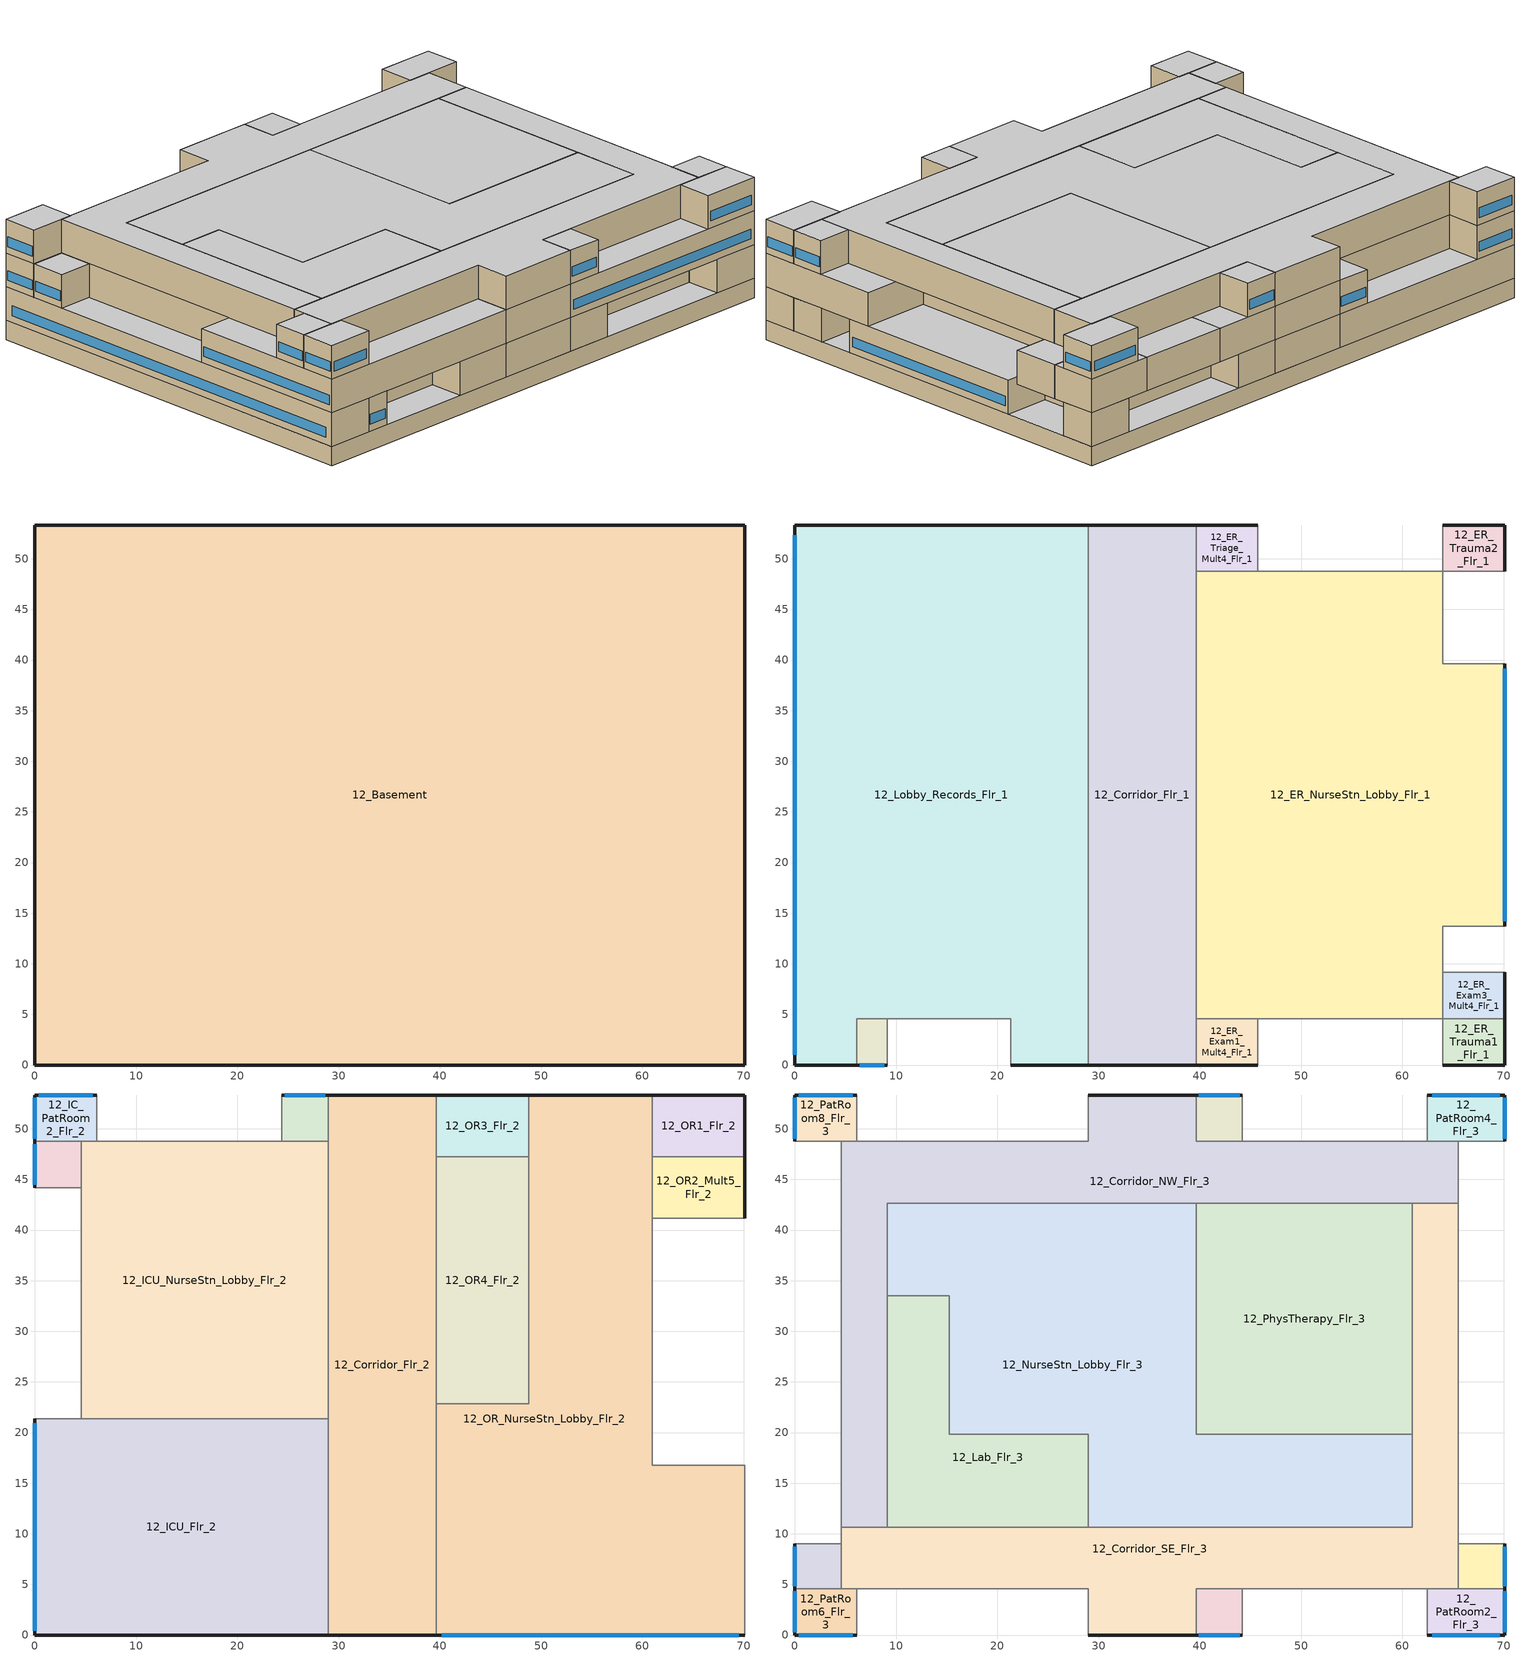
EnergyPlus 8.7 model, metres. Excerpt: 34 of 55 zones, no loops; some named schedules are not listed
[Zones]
12_Basement
 floor ground (HPSlab): 70.1,53.34 70.1,0 0,0 0,53.34 z-2.44
 wall ground (Underground Wall Non-res): 70.1,0 70.1,53.34 0,53.34 0,0 70.1,0 z-2.44:0
 ceiling adiabatic (INT-FLOOR-UNDERSIDE): 0,0 70.1,0 70.1,53.34 0,53.34 z0
12_Corridor_Flr_1
 floor adiabatic (INT-FLOOR-TOPSIDE): 39.62,53.34 39.62,0 28.96,0 28.96,53.34 z0
 wall outside (HPWall): 39.62,53.34 28.96,53.34 / 28.96,0 39.62,0 z0:4.27
 wall to 12_Lobby_Records_Flr_1 (AIR-WALL): 28.96,53.34 28.96,15.24 z0:4.27
 wall to 12_Lobby_Records_Flr_1 (int-walls): 28.96,15.24 28.96,0 z0:4.27
 wall adiabatic (int-walls): 39.62,0 39.62,53.34 z0:4.27
 ceiling adiabatic (INT-FLOOR-UNDERSIDE): 28.96,53.34 28.96,0 39.62,0 39.62,53.34 z4.27
12_ER_Exam1_Mult4_Flr_1
 floor adiabatic (INT-FLOOR-TOPSIDE): 45.72,4.57 45.72,0 39.62,0 39.62,4.57 z0
 wall outside (HPWall): 39.62,0 45.72,0 z0:4.27
 wall adiabatic (int-walls): 45.72,0 45.72,4.57 39.62,4.57 39.62,0 z0:4.27
 ceiling adiabatic (INT-FLOOR-UNDERSIDE): 39.62,4.57 39.62,0 45.72,0 45.72,4.57 z4.27
12_ER_Trauma1_Flr_1
 floor adiabatic (INT-FLOOR-TOPSIDE): 70.1,4.57 70.1,0 64.01,0 64.01,4.57 z0
 wall outside (HPWall): 64.01,0 70.1,0 70.1,4.57 z0:4.27
 wall adiabatic (int-walls): 70.1,4.57 64.01,4.57 64.01,0 z0:4.27
 ceiling adiabatic (INT-FLOOR-UNDERSIDE): 64.01,4.57 64.01,0 70.1,0 70.1,4.57 z4.27
12_ER_Exam3_Mult4_Flr_1
 floor adiabatic (INT-FLOOR-TOPSIDE): 70.1,9.14 70.1,4.57 64.01,4.57 64.01,9.14 z0
 wall outside (HPWall): 70.1,4.57 70.1,9.14 z0:4.27
 wall adiabatic (int-walls): 70.1,9.14 64.01,9.14 64.01,4.57 70.1,4.57 z0:4.27
 ceiling adiabatic (INT-FLOOR-UNDERSIDE): 64.01,9.14 64.01,4.57 70.1,4.57 70.1,9.14 z4.27
12_ER_Trauma2_Flr_1
 floor adiabatic (INT-FLOOR-TOPSIDE): 70.1,53.34 70.1,48.77 64.01,48.77 64.01,53.34 z0
 wall outside (HPWall): 70.1,48.77 70.1,53.34 64.01,53.34 z0:4.27
 wall adiabatic (int-walls): 64.01,53.34 64.01,48.77 70.1,48.77 z0:4.27
 ceiling adiabatic (INT-FLOOR-UNDERSIDE): 64.01,53.34 64.01,48.77 70.1,48.77 70.1,53.34 z4.27
12_ER_Triage_Mult4_Flr_1
 floor adiabatic (INT-FLOOR-TOPSIDE): 45.72,53.34 45.72,48.77 39.62,48.77 39.62,53.34 z0
 wall outside (HPWall): 45.72,53.34 39.62,53.34 z0:4.27
 wall adiabatic (int-walls): 39.62,53.34 39.62,48.77 45.72,48.77 45.72,53.34 z0:4.27
 ceiling adiabatic (INT-FLOOR-UNDERSIDE): 39.62,53.34 39.62,48.77 45.72,48.77 45.72,53.34 z4.27
12_ER_NurseStn_Lobby_Flr_1
 floor adiabatic (INT-FLOOR-TOPSIDE): 39.62,4.57 39.62,48.77 64.01,48.77 64.01,39.62 70.1,39.62 70.1,13.72 64.01,13.72 64.01,4.57 z0
 wall outside (HPWall): 70.1,13.72 70.1,39.62 z0:4.27
 wall adiabatic (int-walls): 70.1,39.62 64.01,39.62 64.01,48.77 39.62,48.77 39.62,4.57 64.01,4.57 64.01,13.72 70.1,13.72 z0:4.27
 window (Dbl Elec Abs Bleached 6mm/13mm Air): 70.1,14.2 70.1,39.14 z0.91:2.13
 ceiling adiabatic (INT-FLOOR-UNDERSIDE): 39.62,4.57 64.01,4.57 64.01,13.72 70.1,13.72 70.1,39.62 64.01,39.62 64.01,48.77 39.62,48.77 z4.27
12_Lobby_Records_Flr_1
 floor adiabatic (INT-FLOOR-TOPSIDE): 0,0 0,53.34 28.96,53.34 28.96,0 21.34,0 21.34,4.57 6.1,4.57 6.1,0 z0
 wall outside (HPWall): 21.34,0 28.96,0 / 28.96,53.34 0,53.34 0,0 6.1,0 z0:4.27
 wall adiabatic (int-walls): 6.1,0 6.1,4.57 21.34,4.57 21.34,0 z0:4.27
 window (Dbl Elec Abs Bleached 6mm/13mm Air): 0,52.34 0,1 z0.91:2.13
 ceiling adiabatic (INT-FLOOR-UNDERSIDE): 0,0 6.1,0 6.1,4.57 21.34,4.57 21.34,0 28.96,0 28.96,53.34 0,53.34 z4.27
12_Office1_Mult4_Flr_1
 floor adiabatic (INT-FLOOR-TOPSIDE): 9.14,4.57 9.14,0 6.1,0 6.1,4.57 z0
 wall outside (HPWall): 6.1,0 9.14,0 z0:4.27
 wall adiabatic (int-walls): 9.14,0 9.14,4.57 6.1,4.57 6.1,0 z0:4.27
 window (Dbl Elec Abs Bleached 6mm/13mm Air): 6.41,0 8.84,0 z0.91:2.13
 ceiling adiabatic (INT-FLOOR-UNDERSIDE): 6.1,4.57 6.1,0 9.14,0 9.14,4.57 z4.27
12_Corridor_Flr_2
 floor adiabatic (INT-FLOOR-TOPSIDE): 39.62,53.34 39.62,0 28.96,0 28.96,53.34 z4.27
 wall outside (HPWall): 39.62,53.34 28.96,53.34 / 28.96,0 39.62,0 z4.27:8.54
 wall adiabatic (int-walls): 39.62,0 39.62,53.34 / 28.96,53.34 28.96,0 z4.27:8.54
 ceiling adiabatic (INT-FLOOR-UNDERSIDE): 28.96,53.34 28.96,0 39.62,0 39.62,53.34 z8.54
12_ICU_Flr_2
 floor adiabatic (INT-FLOOR-TOPSIDE): 28.96,21.34 28.96,0 0,0 0,21.34 z4.27
 wall outside (HPWall): 0,21.34 0,0 28.96,0 z4.27:8.54
 wall adiabatic (int-walls): 28.96,0 28.96,21.34 0,21.34 z4.27:8.54
 window (Dbl Elec Abs Bleached 6mm/13mm Air): 0,20.94 0,0.4 z5.18:6.4
 ceiling adiabatic (INT-FLOOR-UNDERSIDE): 0,21.34 0,0 28.96,0 28.96,21.34 z8.54
12_ICU_NurseStn_Lobby_Flr_2
 floor adiabatic (INT-FLOOR-TOPSIDE): 4.57,21.34 4.57,48.77 28.96,48.77 28.96,21.34 z4.27
 wall adiabatic (int-walls): 28.96,21.34 28.96,48.77 4.57,48.77 4.57,21.34 28.96,21.34 z4.27:8.54
 ceiling adiabatic (INT-FLOOR-UNDERSIDE): 4.57,21.34 28.96,21.34 28.96,48.77 4.57,48.77 z8.54
12_IC_PatRoom1_Mult5_Flr_2
 floor adiabatic (INT-FLOOR-TOPSIDE): 28.96,53.34 28.96,48.77 24.38,48.77 24.38,53.34 z4.27
 wall outside (HPWall): 28.96,53.34 24.38,53.34 z4.27:8.54
 wall adiabatic (int-walls): 24.38,53.34 24.38,48.77 28.96,48.77 28.96,53.34 z4.27:8.54
 window (Dbl Elec Abs Bleached 6mm/13mm Air): 28.68,53.34 24.66,53.34 z5.18:6.4
 ceiling adiabatic (INT-FLOOR-UNDERSIDE): 24.38,53.34 24.38,48.77 28.96,48.77 28.96,53.34 z8.54
12_IC_PatRoom2_Flr_2
 floor adiabatic (INT-FLOOR-TOPSIDE): 6.1,53.34 6.1,48.77 0,48.77 0,53.34 z4.27
 wall outside (HPWall): 6.1,53.34 0,53.34 0,48.77 z4.27:8.54
 wall adiabatic (int-walls): 0,48.77 6.1,48.77 6.1,53.34 z4.27:8.54
 window (Dbl Elec Abs Bleached 6mm/13mm Air): 5.73,53.34 0.37,53.34 / 0,53.07 0,49.04 z5.18:6.4
 ceiling adiabatic (INT-FLOOR-UNDERSIDE): 0,53.34 0,48.77 6.1,48.77 6.1,53.34 z8.54
12_IC_PatRoom3_Mult6_Flr_2
 floor adiabatic (INT-FLOOR-TOPSIDE): 4.57,48.77 4.57,44.2 0,44.2 0,48.77 z4.27
 wall outside (HPWall): 0,48.77 0,44.2 z4.27:8.54
 wall adiabatic (int-walls): 0,44.2 4.57,44.2 4.57,48.77 0,48.77 z4.27:8.54
 window (Dbl Elec Abs Bleached 6mm/13mm Air): 0,48.49 0,44.47 z5.18:6.4
 ceiling adiabatic (INT-FLOOR-UNDERSIDE): 0,48.77 0,44.2 4.57,44.2 4.57,48.77 z8.54
12_OR1_Flr_2
 floor adiabatic (INT-FLOOR-TOPSIDE): 70.1,53.34 70.1,47.24 60.96,47.24 60.96,53.34 z4.27
 wall outside (HPWall): 70.1,47.24 70.1,53.34 60.96,53.34 z4.27:8.54
 wall adiabatic (int-walls): 60.96,53.34 60.96,47.24 70.1,47.24 z4.27:8.54
 ceiling adiabatic (INT-FLOOR-UNDERSIDE): 60.96,53.34 60.96,47.24 70.1,47.24 70.1,53.34 z8.54
12_OR2_Mult5_Flr_2
 floor adiabatic (INT-FLOOR-TOPSIDE): 70.1,47.24 70.1,41.15 60.96,41.15 60.96,47.24 z4.27
 wall outside (HPWall): 70.1,41.15 70.1,47.24 z4.27:8.54
 wall adiabatic (int-walls): 70.1,47.24 60.96,47.24 60.96,41.15 70.1,41.15 z4.27:8.54
 ceiling adiabatic (INT-FLOOR-UNDERSIDE): 60.96,47.24 60.96,41.15 70.1,41.15 70.1,47.24 z8.54
12_OR3_Flr_2
 floor adiabatic (INT-FLOOR-TOPSIDE): 48.77,53.34 48.77,47.24 39.62,47.24 39.62,53.34 z4.27
 wall outside (HPWall): 48.77,53.34 39.62,53.34 z4.27:8.54
 wall adiabatic (int-walls): 39.62,53.34 39.62,47.24 48.77,47.24 48.77,53.34 z4.27:8.54
 ceiling adiabatic (INT-FLOOR-UNDERSIDE): 39.62,53.34 39.62,47.24 48.77,47.24 48.77,53.34 z8.54
12_OR4_Flr_2
 floor adiabatic (INT-FLOOR-TOPSIDE): 48.77,47.24 48.77,22.86 39.62,22.86 39.62,47.24 z4.27
 wall adiabatic (int-walls): 48.77,22.86 48.77,47.24 39.62,47.24 39.62,22.86 48.77,22.86 z4.27:8.54
 ceiling adiabatic (INT-FLOOR-UNDERSIDE): 39.62,47.24 39.62,22.86 48.77,22.86 48.77,47.24 z8.54
12_OR_NurseStn_Lobby_Flr_2
 floor adiabatic (INT-FLOOR-TOPSIDE): 39.62,0 39.62,22.86 48.77,22.86 48.77,53.34 60.96,53.34 60.96,16.76 70.1,16.76 70.1,0 z4.27
 wall outside (HPWall): 60.96,53.34 48.77,53.34 / 39.62,0 70.1,0 z4.27:8.54
 wall adiabatic (int-walls): 70.1,0 70.1,16.76 60.96,16.76 60.96,53.34 / 48.77,53.34 48.77,22.86 39.62,22.86 39.62,0 z4.27:8.54
 window (Dbl Elec Abs Bleached 6mm/13mm Air): 40.2,0 69.53,0 z5.18:6.4
 ceiling adiabatic (INT-FLOOR-UNDERSIDE): 39.62,0 70.1,0 70.1,16.76 60.96,16.76 60.96,53.34 48.77,53.34 48.77,22.86 39.62,22.86 z8.54
12_Corridor_NW_Flr_3
 floor adiabatic (INT-FLOOR-TOPSIDE): 4.57,10.67 4.57,48.77 28.96,48.77 28.96,53.34 39.62,53.34 39.62,48.77 65.53,48.77 65.53,42.67 9.14,42.67 9.14,10.67 z8.54
 wall outside (HPWall): 39.62,53.34 28.96,53.34 z8.54:12.8
 wall to 12_NurseStn_Lobby_Flr_3 (AIR-WALL): 9.14,33.58 9.14,42.67 39.62,42.67 z8.54:12.8
 wall adiabatic (int-walls): 28.96,53.34 28.96,48.77 4.57,48.77 4.57,10.67 / 65.53,42.67 65.53,48.77 39.62,48.77 39.62,53.34 z8.54:12.8
 wall to 12_PhysTherapy_Flr_3 (int-walls): 39.62,42.67 60.96,42.67 z8.54:12.8
 wall to 12_Lab_Flr_3 (int-walls): 9.14,10.67 9.14,33.58 z8.54:12.8
 wall to 12_Corridor_SE_Flr_3 (AIR-WALL): 60.96,42.67 65.53,42.67 / 4.57,10.67 9.14,10.67 z8.54:12.8
 ceiling adiabatic (INT-FLOOR-UNDERSIDE): 4.57,10.67 9.14,10.67 9.14,42.67 65.53,42.67 65.53,48.77 39.62,48.77 39.62,53.34 28.96,53.34 28.96,48.77 4.57,48.77 z12.8
12_Corridor_SE_Flr_3
 floor adiabatic (INT-FLOOR-TOPSIDE): 4.57,4.57 4.57,10.67 60.96,10.67 60.96,42.67 65.53,42.67 65.53,4.57 39.62,4.57 39.62,0 28.96,0 28.96,4.57 z8.54
 wall outside (HPWall): 28.96,0 39.62,0 z8.54:12.8
 wall adiabatic (int-walls): 39.62,0 39.62,4.57 65.53,4.57 65.53,42.67 / 4.57,10.67 4.57,4.57 28.96,4.57 28.96,0 z8.54:12.8
 wall to 12_NurseStn_Lobby_Flr_3 (AIR-WALL): 60.96,19.81 60.96,10.67 28.96,10.67 z8.54:12.8
 wall to 12_PhysTherapy_Flr_3 (int-walls): 60.96,42.67 60.96,19.81 z8.54:12.8
 wall to 12_Lab_Flr_3 (int-walls): 28.96,10.67 9.14,10.67 z8.54:12.8
 ceiling adiabatic (INT-FLOOR-UNDERSIDE): 4.57,4.57 28.96,4.57 28.96,0 39.62,0 39.62,4.57 65.53,4.57 65.53,42.67 60.96,42.67 60.96,10.67 4.57,10.67 z12.8
12_Lab_Flr_3
 floor adiabatic (INT-FLOOR-TOPSIDE): 9.14,33.53 15.24,33.53 15.24,19.81 28.96,19.81 28.96,10.67 9.14,10.67 z8.54
 wall to 12_NurseStn_Lobby_Flr_3 (int-walls): 28.96,10.67 28.96,19.81 15.24,19.81 15.24,33.53 9.14,33.53 z8.54:12.8
 ceiling adiabatic (INT-FLOOR-UNDERSIDE): 9.14,33.53 9.14,10.67 28.96,10.67 28.96,19.81 15.24,19.81 15.24,33.53 z12.8
12_NurseStn_Lobby_Flr_3
 floor adiabatic (INT-FLOOR-TOPSIDE): 9.14,42.67 39.62,42.67 39.62,19.81 60.96,19.81 60.96,10.67 28.96,10.67 28.96,19.81 15.24,19.81 15.24,33.53 9.14,33.53 z8.54
 wall to 12_PhysTherapy_Flr_3 (int-walls): 60.96,19.81 39.62,19.81 39.62,42.67 z8.54:12.8
 ceiling adiabatic (INT-FLOOR-UNDERSIDE): 9.14,42.67 9.14,33.53 15.24,33.53 15.24,19.81 28.96,19.81 28.96,10.67 60.96,10.67 60.96,19.81 39.62,19.81 39.62,42.67 z12.8
12_PatRoom1_Mult10_Flr_3
 floor adiabatic (INT-FLOOR-TOPSIDE): 44.2,4.57 44.2,0 39.62,0 39.62,4.57 z8.54
 wall outside (HPWall): 39.62,0 44.2,0 z8.54:12.8
 wall adiabatic (int-walls): 44.2,0 44.2,4.57 39.62,4.57 39.62,0 z8.54:12.8
 window (Dbl Elec Abs Bleached 6mm/13mm Air): 39.9,0 43.92,0 z9.45:10.67
 ceiling adiabatic (INT-FLOOR-UNDERSIDE): 39.62,4.57 39.62,0 44.2,0 44.2,4.57 z12.8
12_PatRoom2_Flr_3
 floor adiabatic (INT-FLOOR-TOPSIDE): 70.1,4.57 70.1,0 62.48,0 62.48,4.57 z8.54
 wall outside (HPWall): 62.48,0 70.1,0 70.1,4.57 z8.54:12.8
 wall adiabatic (int-walls): 70.1,4.57 62.48,4.57 62.48,0 z8.54:12.8
 window (Dbl Elec Abs Bleached 6mm/13mm Air): 70.1,0.27 70.1,4.3 / 62.94,0 69.65,0 z9.45:10.67
 ceiling adiabatic (INT-FLOOR-UNDERSIDE): 62.48,4.57 62.48,0 70.1,0 70.1,4.57 z12.8
12_PatRoom3_Mult10_Flr_3
 floor adiabatic (INT-FLOOR-TOPSIDE): 70.1,8.99 70.1,4.57 65.53,4.57 65.53,8.99 z8.54
 wall outside (HPWall): 70.1,4.57 70.1,8.99 z8.54:12.8
 wall adiabatic (int-walls): 70.1,8.99 65.53,8.99 65.53,4.57 70.1,4.57 z8.54:12.8
 window (Dbl Elec Abs Bleached 6mm/13mm Air): 70.1,4.84 70.1,8.73 z9.45:10.67
 ceiling adiabatic (INT-FLOOR-UNDERSIDE): 65.53,8.99 65.53,4.57 70.1,4.57 70.1,8.99 z12.8
12_PatRoom4_Flr_3
 floor adiabatic (INT-FLOOR-TOPSIDE): 70.1,53.34 70.1,48.77 62.48,48.77 62.48,53.34 z8.54
 wall outside (HPWall): 70.1,48.77 70.1,53.34 62.48,53.34 z8.54:12.8
 wall adiabatic (int-walls): 62.48,53.34 62.48,48.77 70.1,48.77 z8.54:12.8
 window (Dbl Elec Abs Bleached 6mm/13mm Air): 70.1,49.04 70.1,53.07 / 69.65,53.34 62.94,53.34 z9.45:10.67
 ceiling adiabatic (INT-FLOOR-UNDERSIDE): 62.48,53.34 62.48,48.77 70.1,48.77 70.1,53.34 z12.8
12_PatRoom5_Mult10_Flr_3
 floor adiabatic (INT-FLOOR-TOPSIDE): 44.2,53.34 44.2,48.77 39.62,48.77 39.62,53.34 z8.54
 wall outside (HPWall): 44.2,53.34 39.62,53.34 z8.54:12.8
 wall adiabatic (int-walls): 39.62,53.34 39.62,48.77 44.2,48.77 44.2,53.34 z8.54:12.8
 window (Dbl Elec Abs Bleached 6mm/13mm Air): 43.92,53.34 39.9,53.34 z9.45:10.67
 ceiling adiabatic (INT-FLOOR-UNDERSIDE): 39.62,53.34 39.62,48.77 44.2,48.77 44.2,53.34 z12.8
12_PatRoom6_Flr_3
 floor adiabatic (INT-FLOOR-TOPSIDE): 6.1,4.57 6.1,0 0,0 0,4.57 z8.54
 wall outside (HPWall): 0,4.57 0,0 6.1,0 z8.54:12.8
 wall adiabatic (int-walls): 6.1,0 6.1,4.57 0,4.57 z8.54:12.8
 window (Dbl Elec Abs Bleached 6mm/13mm Air): 0.37,0 5.73,0 / 0,4.3 0,0.27 z9.45:10.67
 ceiling adiabatic (INT-FLOOR-UNDERSIDE): 0,4.57 0,0 6.1,0 6.1,4.57 z12.8
12_PatRoom7_Mult10_Flr_3
 floor adiabatic (INT-FLOOR-TOPSIDE): 4.57,8.99 4.57,4.57 0,4.57 0,8.99 z8.54
 wall outside (HPWall): 0,8.99 0,4.57 z8.54:12.8
 wall adiabatic (int-walls): 0,4.57 4.57,4.57 4.57,8.99 0,8.99 z8.54:12.8
 window (Dbl Elec Abs Bleached 6mm/13mm Air): 0,8.73 0,4.84 z9.45:10.67
 ceiling adiabatic (INT-FLOOR-UNDERSIDE): 0,8.99 0,4.57 4.57,4.57 4.57,8.99 z12.8
12_PatRoom8_Flr_3
 floor adiabatic (INT-FLOOR-TOPSIDE): 6.1,53.34 6.1,48.77 0,48.77 0,53.34 z8.54
 wall outside (HPWall): 6.1,53.34 0,53.34 0,48.77 z8.54:12.8
 wall adiabatic (int-walls): 0,48.77 6.1,48.77 6.1,53.34 z8.54:12.8
 window (Dbl Elec Abs Bleached 6mm/13mm Air): 5.73,53.34 0.37,53.34 / 0,53.07 0,49.04 z9.45:10.67
 ceiling adiabatic (INT-FLOOR-UNDERSIDE): 0,53.34 0,48.77 6.1,48.77 6.1,53.34 z12.8
12_PhysTherapy_Flr_3
 floor adiabatic (INT-FLOOR-TOPSIDE): 60.96,42.67 60.96,19.81 39.62,19.81 39.62,42.67 z8.54
 ceiling adiabatic (INT-FLOOR-UNDERSIDE): 39.62,42.67 39.62,19.81 60.96,19.81 60.96,42.67 z12.8
[SizingPeriod:WeatherFileDays] Day of Week for Start Day=Monday; Use Weather File Daylight Saving Period=Yes; Use Weather File Rain and Snow Indicators=Yes
Name | Begin Month | Begin Day of Month | End Month | End Day of Month
HDD | 11 | 20 | 11 | 20
CDD | 7 | 21 | 7 | 21
HDD3 | 12 | 20 | 12 | 20
CDD2 | 5 | 23 | 5 | 23
[Site:GroundTemperature:BuildingSurface]
4.4, 3.3, 2.3, 1.8, 2, 4, 6.8, 9.3, 10.1, 9.6, 7.8, 6
[Building]
Ref Bldg Hospital New2004_v1.3_5.0: North Axis {deg}=0; Terrain=City; Loads Convergence Tolerance Value=0.05; Temperature Convergence Tolerance Value {deltaC}=0.2; Solar Distribution=FullInteriorAndExterior; Maximum Number of Warmup Days=25; Minimum Number of Warmup Days=6
[Site:Location]
USA IL-CHICAGO-OHARE: Latitude {deg}=41.77; Longitude {deg}=-87.75; Time Zone {hr}=-6; Elevation {m}=190
[Site:WaterMainsTemperature]
Calculation Method=CORRELATION; Annual Average Outdoor Air Temperature {C}=9.69; Maximum Difference In Monthly Average Outdoor Air Temperatures {deltaC}=28.1
[Material] Thermal Absorptance=0.9
Name | Roughness | Thickness {m} | Conductivity {W/m-K} | Density {kg/m3} | Specific Heat {J/kg-K} | Solar Absorptance | Visible Absorptance
Wall Insulation HP | MediumRough | 0.32972 | 0.049 | 265 | 836.8 | 0.7 | 0.7
Slab Insulation HP | MediumRough | 0.04439 | 0.049 | 265 | 836.8 | 0.7 | 0.7
UGWall NonRes Insulation | MediumRough | 0.0001 | 0.049 | 265 | 836.8 | 0.7 | 0.7
Std Wood 6inch | MediumSmooth | 0.15 | 0.12 | 540 | 1210 | 0.7 | 0.7
1/2IN Gypsum | Smooth | 0.0127 | 0.16 | 784.9 | 830 | 0.92 | 0.92
1IN Stucco | Smooth | 0.0253 | 0.6918 | 1858 | 837 | 0.92 | 0.92
8IN CONCRETE HW | Rough | 0.2032 | 1.311 | 2240 | 836.8 | 0.7 | 0.7
HW CONCRETE; MAT-CC05 4 HW CONCRETE | Rough | 0.1016 | 1.311 | 2240 | 836.8 | 0.7 | 0.7
[WindowMaterial:Glazing] Optical Data Type=SpectralAverage; Thickness {m}=0.012; Infrared Transmittance at Normal Incidence=0; Front Side Infrared Hemispherical Emissivity=0.84; Conductivity {W/m-K}=0.9
Name | Solar Transmittance at Normal Incidence | Front Side Solar Reflectance at Normal Incidence | Back Side Solar Reflectance at Normal Incidence | Visible Transmittance at Normal Incidence | Front Side Visible Reflectance at Normal Incidence | Back Side Visible Reflectance at Normal Incidence | Back Side Infrared Hemispherical Emissivity
ECABS-2 BLEACHED 6MM | 0.814 | 0.086 | 0.086 | 0.847 | 0.099 | 0.099 | 0.1
ECABS-2 COLORED 6MM | 0.111 | 0.179 | 0.179 | 0.128 | 0.081 | 0.081 | 0.1
CLEAR 12MM | 0.653 | 0.064 | 0.064 | 0.841 | 0.077 | 0.077 | 0.84
[WindowMaterial:Gas]
ARGON 13MM: Gas Type=Argon; Thickness {m}=0.0127
[Construction]
HPWall: 1IN Stucco, 8IN CONCRETE HW, Wall Insulation HP, 1/2IN Gypsum
HPSlab: HW CONCRETE, Slab Insulation HP, CP02 CARPET PAD
Dbl Elec Abs Bleached 6mm/13mm Air: ECABS-2 BLEACHED 6MM, ARGON 13MM, CLEAR 12MM, ARGON 13MM, CLEAR 12MM
Dbl Elec Abs Colored 6mm/13mm Air: ECABS-2 COLORED 6MM, ARGON 13MM, CLEAR 12MM, ARGON 13MM, CLEAR 12MM
int-walls: 1/2IN Gypsum, 1/2IN Gypsum
INT-FLOOR-TOPSIDE: MAT-CC05 4 HW CONCRETE, CP02 CARPET PAD
INT-FLOOR-UNDERSIDE: CP02 CARPET PAD, MAT-CC05 4 HW CONCRETE
Underground Wall Non-res: 8IN Concrete HW, UGWall NonRes Insulation
AIR-WALL: MAT-AIR-WALL
InteriorFurnishings: Std Wood 6inch
[WindowProperty:ShadingControl]
12_ECW: Shading Type=SwitchableGlazing; Construction with Shading=Dbl Elec Abs Colored 6mm/13mm Air; Shading Control Type=OnIfHighZoneAirTemperature; Shading Control Is Scheduled=No; Glare Control Is Active=No
[Material:NoMass] Thermal Absorptance=0.9; Solar Absorptance=0.7
Name | Roughness | Thermal Resistance {m2-K/W} | Visible Absorptance
CP02 CARPET PAD | VeryRough | 0.2165 | 0.8
MAT-AIR-WALL | Rough | 0.207949
[Zone]
12_Basement; 12_Corridor_Flr_1; 12_Corridor_Flr_2; 12_Corridor_NW_Flr_3; 12_Corridor_SE_Flr_3; 12_ER_NurseStn_Lobby_Flr_1; 12_ER_Trauma1_Flr_1; 12_ER_Trauma2_Flr_1; 12_ICU_Flr_2; 12_ICU_NurseStn_Lobby_Flr_2; 12_IC_PatRoom2_Flr_2; 12_Lab_Flr_3; 12_Lobby_Records_Flr_1; 12_NurseStn_Lobby_Flr_3; 12_OR1_Flr_2; 12_OR3_Flr_2; 12_OR4_Flr_2; 12_OR_NurseStn_Lobby_Flr_2; 12_PatRoom2_Flr_3; 12_PatRoom4_Flr_3; 12_PatRoom6_Flr_3; 12_PatRoom8_Flr_3; 12_PhysTherapy_Flr_3: 0, 0, 0, 1, 1, autocalculate, Yes
12_ER_Exam1_Mult4_Flr_1; 12_ER_Exam3_Mult4_Flr_1; 12_ER_Triage_Mult4_Flr_1; 12_Office1_Mult4_Flr_1: 0, 0, 0, 1, 4, autocalculate, Yes
12_IC_PatRoom1_Mult5_Flr_2; 12_OR2_Mult5_Flr_2: 0, 0, 0, 1, 5, autocalculate, Yes
12_IC_PatRoom3_Mult6_Flr_2: 0, 0, 0, 1, 6, autocalculate, Yes
12_PatRoom1_Mult10_Flr_3; 12_PatRoom3_Mult10_Flr_3; 12_PatRoom5_Mult10_Flr_3; 12_PatRoom7_Mult10_Flr_3: 0, 0, 0, 1, 10, autocalculate, Yes
[People] Number of People Calculation Method=Area/Person; Fraction Radiant=0.3; Sensible Heat Fraction=AUTOCALCULATE; Activity Level Schedule=12_ACTIVITY_SCH; Enable ASHRAE 55 Comfort Warnings=No; Mean Radiant Temperature Calculation Type=ZoneAveraged; Work Efficiency Schedule=12_WORK_EFF_SCH; Clothing Insulation Calculation Method=ClothingInsulationSchedule; Clothing Insulation Schedule=12_CLOTHING_SCH; Air Velocity Schedule=12_AIR_VELO_SCH; Thermal Comfort Model 1 Type=FANGER
Name | Zone or ZoneList | Number of People Schedule | Zone Floor Area per Person {m2/person}
12_Basement People | 12_Basement | 12_ADMIN_OCC_SCH | 37.1747
12_Corridor_Flr_1 People | 12_Corridor_Flr_1 | 12_ADMIN_OCC_SCH | 92.5926
12_Corridor_Flr_2 People | 12_Corridor_Flr_2 | 12_ADMIN_OCC_SCH | 92.5926
12_Corridor_NW_Flr_3 People | 12_Corridor_NW_Flr_3 | 12_ADMIN_OCC_SCH | 92.5926
12_Corridor_SE_Flr_3 People | 12_Corridor_SE_Flr_3 | 12_ADMIN_OCC_SCH | 92.5926
12_ER_Exam1_Mult4_Flr_1 People | 12_ER_Exam1_Mult4_Flr_1 | 12_CRITICAL_OCC_SCH | 4.6512
12_ER_Exam3_Mult4_Flr_1 People | 12_ER_Exam3_Mult4_Flr_1 | 12_CRITICAL_OCC_SCH | 4.6512
12_ER_NurseStn_Lobby_Flr_1 People | 12_ER_NurseStn_Lobby_Flr_1 | 12_ADMIN_OCC_SCH | 69.9301
12_ER_Trauma1_Flr_1 People | 12_ER_Trauma1_Flr_1 | 12_CRITICAL_OCC_SCH | 4.6512
12_ER_Trauma2_Flr_1 People | 12_ER_Trauma2_Flr_1 | 12_CRITICAL_OCC_SCH | 4.6512
12_ER_Triage_Mult4_Flr_1 People | 12_ER_Triage_Mult4_Flr_1 | 12_CRITICAL_OCC_SCH | 4.6512
12_ICU_Flr_2 People | 12_ICU_Flr_2 | 12_CRITICAL_OCC_SCH | 18.5874
12_ICU_NurseStn_Lobby_Flr_2 People | 12_ICU_NurseStn_Lobby_Flr_2 | 12_ADMIN_OCC_SCH | 69.9301
12_IC_PatRoom1_Mult5_Flr_2 People | 12_IC_PatRoom1_Mult5_Flr_2 | 12_CRITICAL_OCC_SCH | 18.5874
12_IC_PatRoom2_Flr_2 People | 12_IC_PatRoom2_Flr_2 | 12_CRITICAL_OCC_SCH | 18.5874
12_IC_PatRoom3_Mult6_Flr_2 People | 12_IC_PatRoom3_Mult6_Flr_2 | 12_CRITICAL_OCC_SCH | 18.5874
12_Lab_Flr_3 People | 12_Lab_Flr_3 | 12_ADMIN_OCC_SCH | 18.5874
12_Lobby_Records_Flr_1 People | 12_Lobby_Records_Flr_1 | 12_ADMIN_OCC_SCH | 69.9301
12_NurseStn_Lobby_Flr_3 People | 12_NurseStn_Lobby_Flr_3 | 12_ADMIN_OCC_SCH | 69.9301
12_OR1_Flr_2 People | 12_OR1_Flr_2 | 12_CRITICAL_OCC_SCH | 18.5874
12_OR2_Mult5_Flr_2 People | 12_OR2_Mult5_Flr_2 | 12_CRITICAL_OCC_SCH | 18.5874
12_OR3_Flr_2 People | 12_OR3_Flr_2 | 12_CRITICAL_OCC_SCH | 18.5874
12_OR4_Flr_2 People | 12_OR4_Flr_2 | 12_CRITICAL_OCC_SCH | 18.5874
12_OR_NurseStn_Lobby_Flr_2 People | 12_OR_NurseStn_Lobby_Flr_2 | 12_ADMIN_OCC_SCH | 69.9301
12_Office1_Mult4_Flr_1 People | 12_Office1_Mult4_Flr_1 | 12_ADMIN_OCC_SCH | 13.2802
12_PatRoom1_Mult10_Flr_3 People | 12_PatRoom1_Mult10_Flr_3 | 12_CRITICAL_OCC_SCH | 18.5874
12_PatRoom2_Flr_3 People | 12_PatRoom2_Flr_3 | 12_CRITICAL_OCC_SCH | 18.5874
12_PatRoom3_Mult10_Flr_3 People | 12_PatRoom3_Mult10_Flr_3 | 12_CRITICAL_OCC_SCH | 18.5874
12_PatRoom4_Flr_3 People | 12_PatRoom4_Flr_3 | 12_CRITICAL_OCC_SCH | 18.5874
12_PatRoom5_Mult10_Flr_3 People | 12_PatRoom5_Mult10_Flr_3 | 12_CRITICAL_OCC_SCH | 18.5874
12_PatRoom6_Flr_3 People | 12_PatRoom6_Flr_3 | 12_CRITICAL_OCC_SCH | 18.5874
12_PatRoom7_Mult10_Flr_3 People | 12_PatRoom7_Mult10_Flr_3 | 12_CRITICAL_OCC_SCH | 18.5874
12_PatRoom8_Flr_3 People | 12_PatRoom8_Flr_3 | 12_CRITICAL_OCC_SCH | 18.5874
12_PhysTherapy_Flr_3 People | 12_PhysTherapy_Flr_3 | 12_ADMIN_OCC_SCH | 18.5874
[Lights] Design Level Calculation Method=Watts/Area; Return Air Fraction=0; Fraction Radiant=0.2; Fraction Visible=0.6; Fraction Replaceable=1; Return Air Fraction Calculated from Plenum Temperature=No
Name | Zone or ZoneList | Schedule | Watts per Zone Floor Area {W/m2}
12_Basement_Lights | 12_Basement | 12_ADMIN_LIGHT_SCH | 7.1
12_Corridor_Flr_1_Lights | 12_Corridor_Flr_1 | 12_ADMIN_LIGHT_SCH | 6.46
12_Corridor_Flr_2_Lights | 12_Corridor_Flr_2 | 12_ADMIN_LIGHT_SCH | 6.46
12_Corridor_NW_Flr_3_Lights | 12_Corridor_NW_Flr_3 | 12_ADMIN_LIGHT_SCH | 6.46
12_Corridor_SE_Flr_3_Lights | 12_Corridor_SE_Flr_3 | 12_ADMIN_LIGHT_SCH | 6.46
12_ER_Exam1_Mult4_Flr_1_Lights | 12_ER_Exam1_Mult4_Flr_1 | 12_CRITICAL_LIGHT_SCH | 17.43
12_ER_Exam3_Mult4_Flr_1_Lights | 12_ER_Exam3_Mult4_Flr_1 | 12_CRITICAL_LIGHT_SCH | 17.43
12_ER_NurseStn_Lobby_Flr_1_Lights | 12_ER_NurseStn_Lobby_Flr_1 | 12_ADMIN_LIGHT_SCH | 7.23
12_ER_Trauma1_Flr_1_Lights | 12_ER_Trauma1_Flr_1 | 12_CRITICAL_LIGHT_SCH | 17.43
12_ER_Trauma2_Flr_1_Lights | 12_ER_Trauma2_Flr_1 | 12_CRITICAL_LIGHT_SCH | 17.43
12_ER_Triage_Mult4_Flr_1_Lights | 12_ER_Triage_Mult4_Flr_1 | 12_CRITICAL_LIGHT_SCH | 17.43
12_ICU_Flr_2_Lights | 12_ICU_Flr_2 | 12_CRITICAL_LIGHT_SCH | 5.17
12_ICU_NurseStn_Lobby_Flr_2_Lights | 12_ICU_NurseStn_Lobby_Flr_2 | 12_ADMIN_LIGHT_SCH | 7.23
12_IC_PatRoom1_Mult5_Flr_2_Lights | 12_IC_PatRoom1_Mult5_Flr_2 | 12_CRITICAL_LIGHT_SCH | 5.17
12_IC_PatRoom2_Flr_2_Lights | 12_IC_PatRoom2_Flr_2 | 12_CRITICAL_LIGHT_SCH | 5.17
12_IC_PatRoom3_Mult6_Flr_2_Lights | 12_IC_PatRoom3_Mult6_Flr_2 | 12_CRITICAL_LIGHT_SCH | 5.17
12_Lab_Flr_3_Lights | 12_Lab_Flr_3 | 12_ADMIN_LIGHT_SCH | 9.04
12_Lobby_Records_Flr_1_Lights | 12_Lobby_Records_Flr_1 | 12_ADMIN_LIGHT_SCH | 9.49
12_NurseStn_Lobby_Flr_3_Lights | 12_NurseStn_Lobby_Flr_3 | 12_ADMIN_LIGHT_SCH | 7.62
12_OR1_Flr_2_Lights | 12_OR1_Flr_2 | 12_CRITICAL_LIGHT_SCH | 14.2
12_OR2_Mult5_Flr_2_Lights | 12_OR2_Mult5_Flr_2 | 12_CRITICAL_LIGHT_SCH | 14.2
12_OR3_Flr_2_Lights | 12_OR3_Flr_2 | 12_CRITICAL_LIGHT_SCH | 14.2
12_OR4_Flr_2_Lights | 12_OR4_Flr_2 | 12_CRITICAL_LIGHT_SCH | 14.2
12_OR_NurseStn_Lobby_Flr_2_Lights | 12_OR_NurseStn_Lobby_Flr_2 | 12_ADMIN_LIGHT_SCH | 7.62
12_Office1_Mult4_Flr_1_Lights | 12_Office1_Mult4_Flr_1 | 12_ADMIN_LIGHT_SCH | 7.1
12_PatRoom1_Mult10_Flr_3_Lights | 12_PatRoom1_Mult10_Flr_3 | 12_CRITICAL_LIGHT_SCH | 4.52
12_PatRoom2_Flr_3_Lights | 12_PatRoom2_Flr_3 | 12_CRITICAL_LIGHT_SCH | 4.52
12_PatRoom3_Mult10_Flr_3_Lights | 12_PatRoom3_Mult10_Flr_3 | 12_CRITICAL_LIGHT_SCH | 4.52
12_PatRoom4_Flr_3_Lights | 12_PatRoom4_Flr_3 | 12_CRITICAL_LIGHT_SCH | 4.52
12_PatRoom5_Mult10_Flr_3_Lights | 12_PatRoom5_Mult10_Flr_3 | 12_CRITICAL_LIGHT_SCH | 4.52
12_PatRoom6_Flr_3_Lights | 12_PatRoom6_Flr_3 | 12_CRITICAL_LIGHT_SCH | 4.52
12_PatRoom7_Mult10_Flr_3_Lights | 12_PatRoom7_Mult10_Flr_3 | 12_CRITICAL_LIGHT_SCH | 4.52
12_PatRoom8_Flr_3_Lights | 12_PatRoom8_Flr_3 | 12_CRITICAL_LIGHT_SCH | 4.52
12_PhysTherapy_Flr_3_Lights | 12_PhysTherapy_Flr_3 | 12_ADMIN_LIGHT_SCH | 5.81
[ElectricEquipment] Design Level Calculation Method=Watts/Area; Fraction Latent=0; Fraction Radiant=0.5; Fraction Lost=0
Name | Zone or ZoneList | Schedule | Watts per Zone Floor Area {W/m2}
12_Basement_MiscPlug_Equip | 12_Basement | 12_ADMIN_EQUIP_SCH | 8.07
12_ER_Exam1_Mult4_Flr_1_MiscPlug_Equip | 12_ER_Exam1_Mult4_Flr_1 | 12_CRITICAL_EQUIP_SCH | 16.04
12_ER_Exam3_Mult4_Flr_1_MiscPlug_Equip | 12_ER_Exam3_Mult4_Flr_1 | 12_CRITICAL_EQUIP_SCH | 16.04
12_ER_NurseStn_Lobby_Flr_1_MiscPlug_Equip | 12_ER_NurseStn_Lobby_Flr_1 | 12_ADMIN_EQUIP_SCH | 14.63
12_ER_Trauma1_Flr_1_MiscPlug_Equip | 12_ER_Trauma1_Flr_1 | 12_CRITICAL_EQUIP_SCH | 43.04
12_ER_Trauma2_Flr_1_MiscPlug_Equip | 12_ER_Trauma2_Flr_1 | 12_CRITICAL_EQUIP_SCH | 43.04
12_ER_Triage_Mult4_Flr_1_MiscPlug_Equip | 12_ER_Triage_Mult4_Flr_1 | 12_CRITICAL_EQUIP_SCH | 29.05
12_ICU_Flr_2_MiscPlug_Equip | 12_ICU_Flr_2 | 12_CRITICAL_EQUIP_SCH | 32.28
12_ICU_NurseStn_Lobby_Flr_2_MiscPlug_Equip | 12_ICU_NurseStn_Lobby_Flr_2 | 12_ADMIN_EQUIP_SCH | 21.52
12_IC_PatRoom1_Mult5_Flr_2_MiscPlug_Equip | 12_IC_PatRoom1_Mult5_Flr_2 | 12_CRITICAL_EQUIP_SCH | 32.28
12_IC_PatRoom2_Flr_2_MiscPlug_Equip | 12_IC_PatRoom2_Flr_2 | 12_CRITICAL_EQUIP_SCH | 32.28
12_IC_PatRoom3_Mult6_Flr_2_MiscPlug_Equip | 12_IC_PatRoom3_Mult6_Flr_2 | 12_CRITICAL_EQUIP_SCH | 32.28
12_Lab_Flr_3_MiscPlug_Equip | 12_Lab_Flr_3 | 12_ADMIN_EQUIP_SCH | 43.04
12_Lobby_Records_Flr_1_MiscPlug_Equip | 12_Lobby_Records_Flr_1 | 12_ADMIN_EQUIP_SCH | 1.08
12_NurseStn_Lobby_Flr_3_MiscPlug_Equip | 12_NurseStn_Lobby_Flr_3 | 12_ADMIN_EQUIP_SCH | 11.19
12_OR1_Flr_2_MiscPlug_Equip | 12_OR1_Flr_2 | 12_CRITICAL_EQUIP_SCH | 43.04
12_OR2_Mult5_Flr_2_MiscPlug_Equip | 12_OR2_Mult5_Flr_2 | 12_CRITICAL_EQUIP_SCH | 43.04
12_OR3_Flr_2_MiscPlug_Equip | 12_OR3_Flr_2 | 12_CRITICAL_EQUIP_SCH | 43.04
12_OR4_Flr_2_MiscPlug_Equip | 12_OR4_Flr_2 | 12_CRITICAL_EQUIP_SCH | 43.04
12_OR_NurseStn_Lobby_Flr_2_MiscPlug_Equip | 12_OR_NurseStn_Lobby_Flr_2 | 12_ADMIN_EQUIP_SCH | 11.19
12_Office1_Mult4_Flr_1_MiscPlug_Equip | 12_Office1_Mult4_Flr_1 | 12_ADMIN_EQUIP_SCH | 10.76
12_PatRoom1_Mult10_Flr_3_MiscPlug_Equip | 12_PatRoom1_Mult10_Flr_3 | 12_CRITICAL_EQUIP_SCH | 21.52
12_PatRoom2_Flr_3_MiscPlug_Equip | 12_PatRoom2_Flr_3 | 12_CRITICAL_EQUIP_SCH | 21.52
12_PatRoom3_Mult10_Flr_3_MiscPlug_Equip | 12_PatRoom3_Mult10_Flr_3 | 12_CRITICAL_EQUIP_SCH | 21.52
12_PatRoom4_Flr_3_MiscPlug_Equip | 12_PatRoom4_Flr_3 | 12_CRITICAL_EQUIP_SCH | 21.52
12_PatRoom5_Mult10_Flr_3_MiscPlug_Equip | 12_PatRoom5_Mult10_Flr_3 | 12_CRITICAL_EQUIP_SCH | 21.52
12_PatRoom6_Flr_3_MiscPlug_Equip | 12_PatRoom6_Flr_3 | 12_CRITICAL_EQUIP_SCH | 21.52
12_PatRoom7_Mult10_Flr_3_MiscPlug_Equip | 12_PatRoom7_Mult10_Flr_3 | 12_CRITICAL_EQUIP_SCH | 21.52
12_PatRoom8_Flr_3_MiscPlug_Equip | 12_PatRoom8_Flr_3 | 12_CRITICAL_EQUIP_SCH | 21.52
12_PhysTherapy_Flr_3_MiscPlug_Equip | 12_PhysTherapy_Flr_3 | 12_ADMIN_EQUIP_SCH | 16.14
[Exterior:Lights]
12_Exterior Facade Lighting: Schedule=ALWAYS_ON; Design Level {W}=15409; Control Option=AstronomicalClock
[Exterior:FuelEquipment]
12_Elevators: Fuel Use Type=Electricity; Schedule=12_BLDG_ELEVATORS; Design Level {W}=162963
[ZoneInfiltration:DesignFlowRate] Schedule=12_INFIL_QUARTER_ON_SCH; Design Flow Rate Calculation Method=Flow/ExteriorWallArea; Flow per Exterior Surface Area {m3/s-m2}=0.000302; Constant Term Coefficient=1; Temperature Term Coefficient=0; Velocity Term Coefficient=0; Velocity Squared Term Coefficient=0
Name | Zone or ZoneList
12_Corridor_Flr_1_Infiltration | 12_Corridor_Flr_1
12_Corridor_Flr_2_Infiltration | 12_Corridor_Flr_2
12_Corridor_NW_Flr_3_Infiltration | 12_Corridor_NW_Flr_3
12_Corridor_SE_Flr_3_Infiltration | 12_Corridor_SE_Flr_3
12_ER_Exam1_Mult4_Flr_1_Infiltration | 12_ER_Exam1_Mult4_Flr_1
12_ER_Exam3_Mult4_Flr_1_Infiltration | 12_ER_Exam3_Mult4_Flr_1
12_ER_NurseStn_Lobby_Flr_1_Infiltration | 12_ER_NurseStn_Lobby_Flr_1
12_ER_Trauma1_Flr_1_Infiltration | 12_ER_Trauma1_Flr_1
12_ER_Trauma2_Flr_1_Infiltration | 12_ER_Trauma2_Flr_1
12_ER_Triage_Mult4_Flr_1_Infiltration | 12_ER_Triage_Mult4_Flr_1
12_ICU_Flr_2_Infiltration | 12_ICU_Flr_2
12_IC_PatRoom1_Mult5_Flr_2_Infiltration | 12_IC_PatRoom1_Mult5_Flr_2
12_IC_PatRoom2_Flr_2_Infiltration | 12_IC_PatRoom2_Flr_2
12_IC_PatRoom3_Mult6_Flr_2_Infiltration | 12_IC_PatRoom3_Mult6_Flr_2
12_Lobby_Records_Flr_1_Infiltration | 12_Lobby_Records_Flr_1
12_OR1_Flr_2_Infiltration | 12_OR1_Flr_2
12_OR2_Mult5_Flr_2_Infiltration | 12_OR2_Mult5_Flr_2
12_OR3_Flr_2_Infiltration | 12_OR3_Flr_2
12_OR_NurseStn_Lobby_Flr_2_Infiltration | 12_OR_NurseStn_Lobby_Flr_2
12_Office1_Mult4_Flr_1_Infiltration | 12_Office1_Mult4_Flr_1
12_PatRoom1_Mult10_Flr_3_Infiltration | 12_PatRoom1_Mult10_Flr_3
12_PatRoom2_Flr_3_Infiltration | 12_PatRoom2_Flr_3
12_PatRoom3_Mult10_Flr_3_Infiltration | 12_PatRoom3_Mult10_Flr_3
12_PatRoom4_Flr_3_Infiltration | 12_PatRoom4_Flr_3
12_PatRoom5_Mult10_Flr_3_Infiltration | 12_PatRoom5_Mult10_Flr_3
12_PatRoom6_Flr_3_Infiltration | 12_PatRoom6_Flr_3
12_PatRoom7_Mult10_Flr_3_Infiltration | 12_PatRoom7_Mult10_Flr_3
12_PatRoom8_Flr_3_Infiltration | 12_PatRoom8_Flr_3
[ZoneVentilation:WindandStackOpenArea] Opening Area Fraction Schedule=12_VentingSched; Opening Effectiveness=0.5; Discharge Coefficient for Opening=autocalculate; Minimum Indoor Temperature {C}=23; Maximum Indoor Temperature {C}=24; Delta Temperature {deltaC}=0.5; Minimum Outdoor Temperature {C}=-32; Maximum Outdoor Temperature {C}=33; Maximum Wind Speed {m/s}=40
Name | Zone | Opening Area {m2} | Effective Angle {deg}
12_ER_NURSESTAT_FLR_1_WALL_1_EAST_WINDOW_NV | 12_ER_NurseStn_Lobby_Flr_1 | 30.42 | 90
12_LOBBY_FLR_1_WALL_2_WEST_NV | 12_Lobby_Records_Flr_1 | 62.63 | 270
12_OFFICE1_MULT4_FLR_1_WALL_SOUTH_WINDOW_NV | 12_OFFICE1_MULT4_FLR_1 | 2.96 | 180
12_PATROOM1_MULT10_FLR_3_WALL_SOUTH_WINDOW_NV | 12_PATROOM1_MULT10_FLR_3 | 4.91 | 180
12_PATROOM2_FLR_3_WALL_EAST_WINDOW_NV | 12_PATROOM2_FLR_3 | 4.91 | 90
12_PATROOM2_FLR_3_WALL_SOUTH_WINDOW_NV | 12_PATROOM2_FLR_3 | 8.17 | 180
12_PATROOM3_MULT10_FLR_3_WALL_EAST_WINDOW_NV | 12_PATROOM3_MULT10_FLR_3 | 4.74 | 90
12_PATROOM4_FLR_3_WALL_EAST_WINDOW_NV | 12_PATROOM4_FLR_3 | 4.91 | 90
12_PATROOM4_FLR_3_WALL_NORTH_WINDOW_NV | 12_PATROOM4_FLR_3 | 8.17 | 0
12_PATROOM5_MULT10_FLR_3_WALL_NORTH_WINDOW_NV | 12_PATROOM5_MULT10_FLR_3 | 4.91 | 0
12_PATROOM6_FLR_3_WALL_SOUTH_WINDOW_NV | 12_PATROOM6_FLR_3 | 6.54 | 180
12_PATROOM6_FLR_3_WALL_WEST_WINDOW_NV | 12_PATROOM6_FLR_3 | 4.91 | 270
12_PATROOM7_MULT10_FLR_3_WALL_WEST_WINDOW_NV | 12_PATROOM7_MULT10_FLR_3 | 4.74 | 270
12_PATROOM8_FLR_3_WALL_NORTH_WINDOW_NV | 12_PATROOM8_FLR_3 | 6.54 | 0
12_PATROOM8_FLR_3_WALL_WEST_WINDOW_NV | 12_PATROOM8_FLR_3 | 4.91 | 270
[InternalMass] Construction=InteriorFurnishings
Name | Zone | Surface Area {m2}
12_Basement Internal Mass | 12_Basement | 7478.69
12_Corridor_Flr_1 Internal Mass | 12_Corridor_Flr_1 | 1138.06
12_Corridor_Flr_2 Internal Mass | 12_Corridor_Flr_2 | 1138.06
12_Corridor_NW_Flr_3 Internal Mass | 12_Corridor_NW_Flr_3 | 1133.42
12_Corridor_SE_Flr_3 Internal Mass | 12_Corridor_SE_Flr_3 | 1133.42
12_ER_Exam1_Mult4_Flr_1 Internal Mass | 12_ER_Exam1_Mult4_Flr_1 | 55.7418
12_ER_Exam3_Mult4_Flr_1 Internal Mass | 12_ER_Exam3_Mult4_Flr_1 | 55.7418
12_ER_NurseStn_Lobby_Flr_1 Internal Mass | 12_ER_NurseStn_Lobby_Flr_1 | 2471.22
12_ER_Trauma1_Flr_1 Internal Mass | 12_ER_Trauma1_Flr_1 | 55.7418
12_ER_Trauma2_Flr_1 Internal Mass | 12_ER_Trauma2_Flr_1 | 55.7418
12_ER_Triage_Mult4_Flr_1 Internal Mass | 12_ER_Triage_Mult4_Flr_1 | 55.7418
12_ICU_Flr_2 Internal Mass | 12_ICU_Flr_2 | 1235.93
12_ICU_NurseStn_Lobby_Flr_2 Internal Mass | 12_ICU_NurseStn_Lobby_Flr_2 | 1337.54
12_IC_PatRoom1_Mult5_Flr_2 Internal Mass | 12_IC_PatRoom1_Mult5_Flr_2 | 41.8064
12_IC_PatRoom2_Flr_2 Internal Mass | 12_IC_PatRoom2_Flr_2 | 55.7418
12_IC_PatRoom3_Mult6_Flr_2 Internal Mass | 12_IC_PatRoom3_Mult6_Flr_2 | 41.8064
12_Lab_Flr_3 Internal Mass | 12_Lab_Flr_3 | 529.5473
12_Lobby_Records_Flr_1 Internal Mass | 12_Lobby_Records_Flr_1 | 2949.62
12_NurseStn_Lobby_Flr_3 Internal Mass | 12_NurseStn_Lobby_Flr_3 | 1811.61
12_OR1_Flr_2 Internal Mass | 12_OR1_Flr_2 | 111.4836
12_OR2_Mult5_Flr_2 Internal Mass | 12_OR2_Mult5_Flr_2 | 111.4836
12_OR3_Flr_2 Internal Mass | 12_OR3_Flr_2 | 111.4836
12_OR4_Flr_2 Internal Mass | 12_OR4_Flr_2 | 445.9346
12_OR_NurseStn_Lobby_Flr_2 Internal Mass | 12_OR_NurseStn_Lobby_Flr_2 | 2025.29
12_Office1_Mult4_Flr_1 Internal Mass | 12_Office1_Mult4_Flr_1 | 27.8709
12_PatRoom1_Mult10_Flr_3 Internal Mass | 12_PatRoom1_Mult10_Flr_3 | 41.8064
12_PatRoom2_Flr_3 Internal Mass | 12_PatRoom2_Flr_3 | 69.6773
12_PatRoom3_Mult10_Flr_3 Internal Mass | 12_PatRoom3_Mult10_Flr_3 | 40.4165
12_PatRoom4_Flr_3 Internal Mass | 12_PatRoom4_Flr_3 | 69.6773
12_PatRoom5_Mult10_Flr_3 Internal Mass | 12_PatRoom5_Mult10_Flr_3 | 41.8064
12_PatRoom6_Flr_3 Internal Mass | 12_PatRoom6_Flr_3 | 55.7418
12_PatRoom7_Mult10_Flr_3 Internal Mass | 12_PatRoom7_Mult10_Flr_3 | 40.4165
12_PatRoom8_Flr_3 Internal Mass | 12_PatRoom8_Flr_3 | 55.7418
12_PhysTherapy_Flr_3 Internal Mass | 12_PhysTherapy_Flr_3 | 975.4819
[Schedule:Compact]
ALWAYS_ON: Through: 12/31, For: AllDays, Until: 24:00, 1
12_ADMIN_EQUIP_SCH: Through: 12/31, For: Weekdays, Until: 04:00, 0.3, Until: 06:00, 0.5, Until: 18:00, 1, Until: 20:00, 0.5, Until: 24:00, 0.3, For: SummerDesignDay, Until: 04:00, 0.3, Until: 06:00, 0.5, Until: 18:00, 1, Until: 20:00, 0.5, Until: 24:00, 0.3, For: WinterDesignDay, Until: 24:00, 0.3, For: Saturday, Until: 07:00, 0.3, Until: 09:00, 0.5, Until: 15:00, 0.8, Until: 20:00, 0.5, Until: 24:00, 0.3, For: AllOtherDays, Until: 08:00, 0.3, Until: 17:00, 0.5, Until: 24:00, 0.3
12_ADMIN_LIGHT_SCH: Through: 12/31, For: Weekdays, Until: 04:00, 0.1, Until: 06:00, 0.3, Until: 07:00, 0.6, Until: 18:00, 0.9, Until: 20:00, 0.6, Until: 22:00, 0.3, Until: 24:00, 0.1, For: SummerDesignDay, Until: 04:00, 0.1, Until: 06:00, 0.3, Until: 07:00, 0.6, Until: 18:00, 0.9, Until: 20:00, 0.6, Until: 22:00, 0.3, Until: 24:00, 0.1, For: WinterDesignDay, Until: 07:00, 0.1, Until: 09:00, 0.3, Until: 15:00, 0.4, Until: 20:00, 0.3, Until: 24:00, 0.1, For: Saturday, Until: 07:00, 0.1, Until: 09:00, 0.3, Until: 15:00, 0.4, Until: 20:00, 0.3, Until: 24:00, 0.1, For: AllOtherDays, Until: 08:00, 0.05, Until: 17:00, 0.1, Until: 24:00, 0.05
12_ADMIN_OCC_SCH: Through: 12/31, For: Weekdays, Until: 04:00, 0.05, Until: 06:00, 0.2, Until: 07:00, 0.5, Until: 18:00, 0.9, Until: 20:00, 0.5, Until: 22:00, 0.2, Until: 24:00, 0.05, For: SummerDesignDay, Until: 04:00, 0.05, Until: 06:00, 0.2, Until: 07:00, 0.5, Until: 18:00, 0.9, Until: 20:00, 0.5, Until: 22:00, 0.2, Until: 24:00, 0.05, For: WinterDesignDay, Until: 07:00, 0.05, Until: 09:00, 0.2, Until: 15:00, 0.3, Until: 20:00, 0.2, Until: 24:00, 0.05, For: Saturday, Until: 07:00, 0.05, Until: 09:00, 0.2, Until: 15:00, 0.3, Until: 20:00, 0.2, Until: 24:00, 0.05, For: Sunday Holidays AllOtherDays, Until: 08:00, 0, Until: 17:00, 0.05, Until: 24:00, 0
12_CRITICAL_EQUIP_SCH: Through: 12/31, For: Weekdays, Until: 04:00, 0.5, Until: 06:00, 0.5, Until: 18:00, 1, Until: 20:00, 0.8, Until: 24:00, 0.5, For: SummerDesignDay, Until: 04:00, 0.5, Until: 06:00, 0.5, Until: 18:00, 1, Until: 20:00, 0.8, Until: 24:00, 0.5, For: WinterDesignDay, Until: 24:00, 0.3, For: Saturday, Until: 04:00, 0.5, Until: 06:00, 0.5, Until: 18:00, 1, Until: 20:00, 0.8, Until: 24:00, 0.5, For: Sunday Holidays AllOtherDays, Until: 04:00, 0.5, Until: 06:00, 0.5, Until: 18:00, 1, Until: 20:00, 0.8, Until: 24:00, 0.5
12_CRITICAL_LIGHT_SCH: Through: 12/31, For: Weekdays, Until: 04:00, 0.5, Until: 06:00, 0.7, Until: 18:00, 0.9, Until: 22:00, 0.7, Until: 24:00, 0.5, For: SummerDesignDay, Until: 04:00, 0.5, Until: 06:00, 0.7, Until: 18:00, 0.9, Until: 22:00, 0.7, Until: 24:00, 0.5, For: WinterDesignDay, Until: 04:00, 0.5, Until: 06:00, 0.7, Until: 18:00, 0.9, Until: 22:00, 0.7, Until: 24:00, 0.5, For: Saturday, Until: 04:00, 0.5, Until: 06:00, 0.7, Until: 18:00, 0.9, Until: 22:00, 0.7, Until: 24:00, 0.5, For: AllOtherDays, Until: 04:00, 0.5, Until: 06:00, 0.7, Until: 18:00, 0.9, Until: 22:00, 0.7, Until: 24:00, 0.5
12_CRITICAL_OCC_SCH: Through: 12/31, For: Weekdays, Until: 04:00, 0.4, Until: 06:00, 0.65, Until: 18:00, 0.9, Until: 22:00, 0.65, Until: 24:00, 0.4, For: SummerDesignDay, Until: 04:00, 0.4, Until: 06:00, 0.65, Until: 18:00, 0.9, Until: 22:00, 0.65, Until: 24:00, 0.4, For: WinterDesignDay, Until: 04:00, 0.4, Until: 06:00, 0.65, Until: 18:00, 0.9, Until: 22:00, 0.65, Until: 24:00, 0.4, For: Saturday, Until: 04:00, 0.4, Until: 06:00, 0.65, Until: 18:00, 0.9, Until: 22:00, 0.65, Until: 24:00, 0.4, For: AllOtherDays, Until: 04:00, 0.4, Until: 06:00, 0.65, Until: 18:00, 0.9, Until: 22:00, 0.65, Until: 24:00, 0.4
12_WORK_EFF_SCH: Through: 12/31, For: AllDays, Until: 24:00, 0
12_CLOTHING_SCH: Through: 04/30, For: AllDays, Until: 24:00, 1, Through: 09/30, For: AllDays, Until: 24:00, 0.5, Through: 12/31, For: AllDays, Until: 24:00, 1
12_ACTIVITY_SCH: Through: 12/31, For: AllDays, Until: 24:00, 120
12_AIR_VELO_SCH: Through: 12/31, For: AllDays, Until: 24:00, 0.2
